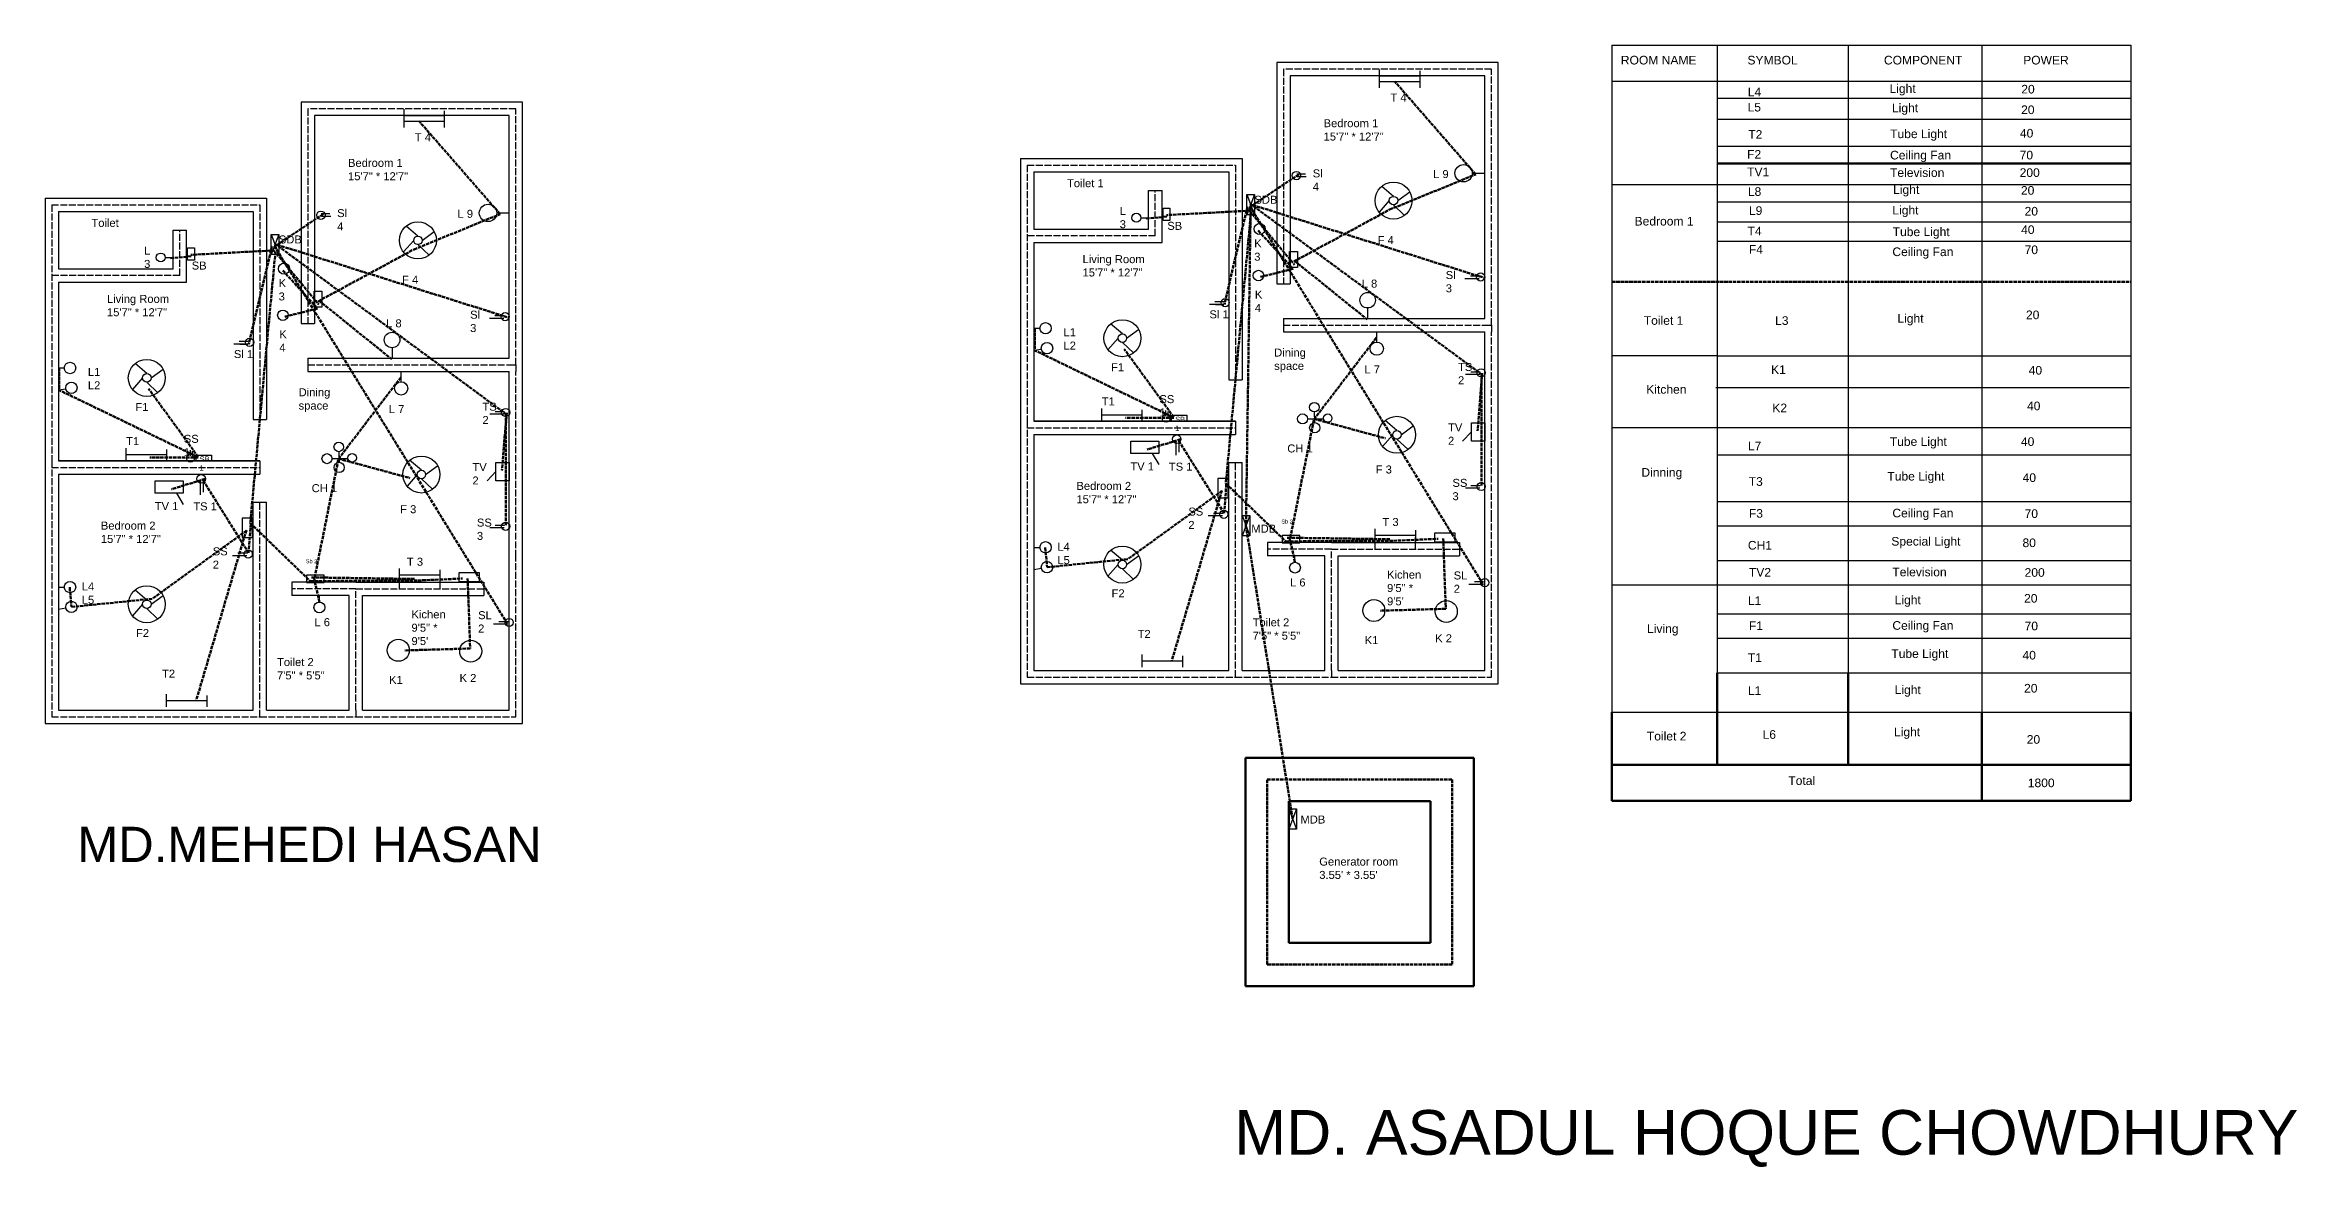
# Model space of a CAD drawing. Header units: inches. Extents: x 263 to 9351, y -3 to 2029.
# Drawn here: x 5438 to 9351, y -3 to 1947 of the extents above; entities that cross this region are included whole.
import ezdxf

# ---------------------------------------------------------------- set-up
doc = ezdxf.new("R2010")
doc.units = ezdxf.units.IN
doc.header["$MEASUREMENT"] = 0
doc.linetypes.add('ACAD_ISO02W100', pattern=[15, 12, -3])
doc.styles.get("Standard").update_dxf_attribs({"font": 'arial.ttf'})

msp = doc.modelspace()

# ---------------------------------------------------------------- linework, layer by layer
for p, q in [((8160.52, 1947.16), (8160.52, 1253.94)), ((8160.52, 1947.16), (9062.092, 1947.16)), ((8343.513, 1947.16), (8343.513, 1253.94)), ((8571.137, 1947.16), (8571.137, 1253.94)), ((8803.225, 1947.16), (8803.225, 1253.94)), ((9062.092, 1947.16), (9062.092, 1253.94)), ((7962.712, 1916.695), (7578.097, 1916.695)), ((7578.097, 1916.695), (7578.097, 1738.289)), ((7939.542, 1893.525), (7601.266, 1893.525)), ((7939.542, 1893.525), (7601.266, 1893.525)), ((7939.542, 1893.525), (7601.266, 1893.525)), ((7601.266, 1893.525), (7601.266, 1738.289)), ((7756.954, 1882.493), (7756.954, 1904.558)), ((7756.954, 1873.014), (7756.954, 1895.079)), ((7756.954, 1893.525), (7827.355, 1893.525)), ((7756.954, 1884.047), (7827.355, 1884.047)), ((7827.355, 1882.493), (7827.355, 1902.091)), ((7827.355, 1873.014), (7827.355, 1892.612)), ((7939.542, 1471.839), (7939.542, 1893.525)), ((7962.712, 1460.254), (7962.712, 1916.695)), ((8160.52, 1884.131), (9062.092, 1884.131)), ((6267.912, 1847.674), (5883.297, 1847.674)), ((5883.297, 1847.674), (5883.297, 1669.268)), ((6267.912, 1391.233), (6267.912, 1847.674)), ((8344.021, 1854.73), (9062.601, 1854.73)), ((6244.743, 1824.504), (5906.467, 1824.504)), ((6244.743, 1824.504), (5906.467, 1824.504)), ((6244.743, 1824.504), (5906.467, 1824.504)), ((5906.467, 1824.504), (5906.467, 1669.268)), ((6062.155, 1813.472), (6062.155, 1835.537)), ((6062.155, 1803.993), (6062.155, 1826.058)), ((6062.155, 1824.504), (6132.556, 1824.504)), ((6062.155, 1815.026), (6132.556, 1815.026)), ((6132.556, 1813.472), (6132.556, 1833.07)), ((6132.556, 1803.993), (6132.556, 1823.591)), ((6244.743, 1402.818), (6244.743, 1824.504)), ((8343.513, 1818.489), (9060.636, 1818.489)), ((7133.241, 1749.874), (7133.241, 1293.433)), ((7133.241, 1749.874), (7517.856, 1749.874)), ((7144.826, 1749.874), (7506.271, 1749.874)), ((7156.41, 1726.704), (7156.41, 1627.349)), ((7156.41, 1726.704), (7494.686, 1726.704)), ((7494.686, 1726.704), (7494.686, 1365.259)), ((7517.856, 1749.874), (7517.856, 1365.259)), ((7517.856, 1738.289), (7517.856, 1365.259)), ((7517.856, 1738.289), (7517.856, 1365.259)), ((7578.097, 1738.289), (7578.097, 1532.08)), ((7601.266, 1738.289), (7601.266, 1532.08)), ((7627.982, 1722.843), (7612.983, 1722.843)), ((7917.871, 1724.319), (7939.542, 1724.319)), ((7355.669, 1627.349), (7355.669, 1694.541)), ((7355.669, 1694.541), (7378.838, 1694.541)), ((7378.838, 1604.18), (7378.838, 1694.541)), ((7526.355, 1687.172), (7539.384, 1652.036)), ((7539.384, 1687.172), (7526.355, 1652.036)), ((7613.682, 1718.935), (7629.566, 1718.935)), ((7781.047, 1684.135), (7760.618, 1701.501)), ((7788.458, 1676.724), (7809.246, 1692.087)), ((8159.61, 1704.6), (9061.182, 1704.6)), ((5438.441, 1680.853), (5438.441, 1224.412)), ((5438.441, 1680.853), (5823.056, 1680.853)), ((5450.026, 1680.853), (5811.472, 1680.853)), ((5461.611, 1657.683), (5461.611, 1558.328)), ((5461.611, 1657.683), (5799.887, 1657.683)), ((5799.887, 1657.683), (5799.887, 1296.238)), ((5823.056, 1680.853), (5823.056, 1296.238)), ((5823.056, 1669.268), (5823.056, 1296.238)), ((5823.056, 1669.268), (5823.056, 1296.238)), ((5883.297, 1669.268), (5883.297, 1463.059)), ((5906.467, 1669.268), (5906.467, 1463.059)), ((5933.182, 1653.822), (5918.184, 1653.822)), ((5918.882, 1649.914), (5934.766, 1649.914)), ((6223.071, 1655.298), (6244.743, 1655.298)), ((7342.114, 1646.935), (7355.669, 1646.935)), ((7773.636, 1676.724), (7756.076, 1656.533)), ((7781.047, 1669.313), (7800.329, 1651.045)), ((8343.513, 1674.623), (9062.092, 1674.623)), ((5660.869, 1558.328), (5660.869, 1625.52)), ((5660.869, 1625.52), (5684.039, 1625.52)), ((5684.039, 1535.159), (5684.039, 1625.52)), ((5831.556, 1618.151), (5844.585, 1583.015)), ((5844.585, 1618.151), (5831.556, 1583.015)), ((6078.837, 1607.703), (6061.276, 1587.512)), ((6086.248, 1615.114), (6065.819, 1632.48)), ((6093.658, 1607.703), (6114.447, 1623.066)), ((7156.41, 1627.349), (7355.669, 1627.349)), ((7156.41, 1604.18), (7156.41, 1293.433)), ((7156.41, 1604.18), (7378.838, 1604.18)), ((5647.314, 1577.914), (5660.869, 1577.914)), ((6086.248, 1600.292), (6105.53, 1582.024)), ((5461.611, 1558.328), (5660.869, 1558.328)), ((5461.611, 1535.159), (5461.611, 1224.412)), ((5461.611, 1535.159), (5684.039, 1535.159)), ((7578.097, 1532.08), (7601.266, 1532.08)), ((7930.079, 1541.087), (7905.112, 1541.087)), ((7914.602, 1545.995), (7930.644, 1545.995)), ((7486.1, 1496.366), (7461.133, 1496.366)), ((7470.623, 1501.274), (7486.665, 1501.274)), ((7471.527, 1496.366), (7486.1, 1496.366)), ((7736.101, 1490.126), (7736.101, 1471.839)), ((5883.297, 1463.059), (5906.467, 1463.059)), ((6235.28, 1472.065), (6210.313, 1472.065)), ((6219.802, 1476.974), (6235.844, 1476.974)), ((7156.41, 1484.505), (7156.41, 1484.505)), ((7156.41, 1484.505), (7156.41, 1482.037)), ((7156.41, 1454.898), (7166.725, 1454.898)), ((7309.998, 1445.038), (7289.569, 1462.404)), ((7317.408, 1437.627), (7338.197, 1452.99)), ((7589.682, 1471.839), (7939.542, 1471.839)), ((7589.682, 1471.839), (7589.682, 1448.67)), ((7589.682, 1448.67), (7939.542, 1448.67)), ((7751.865, 1431.004), (7751.865, 1448.67)), ((7939.542, 1460.254), (7951.127, 1460.254)), ((7939.542, 1126.612), (7939.542, 1448.67)), ((7951.127, 1460.254), (7951.127, 1448.67)), ((7962.712, 1126.612), (7962.712, 1460.254)), ((5461.611, 1415.484), (5461.611, 1415.484)), ((5461.611, 1415.484), (5461.611, 1413.016)), ((5791.301, 1427.345), (5766.334, 1427.345)), ((5775.824, 1432.253), (5791.866, 1432.253)), ((5776.727, 1427.345), (5791.301, 1427.345)), ((6041.302, 1421.105), (6041.302, 1402.818)), ((7156.41, 1416.655), (7169.324, 1418.764)), ((7302.587, 1437.627), (7285.026, 1417.436)), ((7309.998, 1430.216), (7329.28, 1411.948)), ((5461.611, 1385.877), (5471.926, 1385.877)), ((5615.198, 1376.017), (5594.769, 1393.383)), ((5622.609, 1368.606), (5643.397, 1383.969)), ((5894.882, 1402.818), (6244.743, 1402.818)), ((5894.882, 1402.818), (5894.882, 1379.648)), ((5894.882, 1379.648), (6244.743, 1379.648)), ((6057.066, 1361.983), (6057.066, 1379.648)), ((6244.743, 1391.233), (6256.327, 1391.233)), ((6244.743, 1057.591), (6244.743, 1379.648)), ((6256.327, 1391.233), (6256.327, 1379.648)), ((6267.912, 1057.591), (6267.912, 1391.233)), ((7930.903, 1374.513), (7905.936, 1374.513)), ((7915.426, 1379.422), (7931.468, 1379.422)), ((8343.513, 1406.833), (8160.52, 1406.833)), ((8343.513, 1406.833), (9062.092, 1406.833)), ((5461.611, 1347.634), (5474.525, 1349.743)), ((5607.787, 1368.606), (5590.227, 1348.415)), ((5615.198, 1361.195), (5634.481, 1342.927)), ((7494.686, 1365.259), (7517.856, 1365.259)), ((8341.2, 1351.772), (9059.779, 1351.772)), ((5799.887, 1296.238), (5823.056, 1296.238)), ((6236.104, 1305.492), (6211.137, 1305.492)), ((6220.626, 1310.4), (6236.669, 1310.4)), ((7133.241, 1293.433), (7133.241, 836.993)), ((7506.271, 1293.433), (7156.41, 1293.433)), ((7156.41, 1293.433), (7506.271, 1293.433)), ((7274.179, 1293.433), (7274.179, 1315.498)), ((7274.179, 1304.466), (7344.58, 1304.466)), ((7344.58, 1293.433), (7344.58, 1313.031)), ((7385.692, 1301.966), (7385.692, 1311.793)), ((7389.527, 1300.867), (7389.527, 1310.129)), ((7395.6, 1293.433), (7395.6, 1303.607)), ((7395.6, 1303.607), (7422.132, 1303.607)), ((7422.132, 1303.607), (7422.132, 1293.433)), ((7506.271, 1293.433), (7506.271, 1270.264)), ((7631.805, 1297.348), (7659.602, 1297.348)), ((7643.463, 1309.418), (7643.956, 1290.926)), ((7787.051, 1277.154), (7766.622, 1294.52)), ((7156.41, 1270.264), (7156.41, 860.162)), ((7156.41, 1270.264), (7506.271, 1270.264)), ((7402.682, 1259.652), (7402.682, 1234.296)), ((7407.892, 1260.478), (7407.892, 1239.334)), ((7779.64, 1269.743), (7762.08, 1249.553)), ((7787.051, 1262.333), (7806.333, 1244.064)), ((7794.461, 1269.743), (7815.25, 1285.106)), ((7916.217, 1274.733), (7901.118, 1258.815)), ((8160.52, 1282.662), (9062.092, 1282.662)), ((8160.52, 1253.94), (8160.52, 1034.606)), ((8343.513, 1253.94), (8343.513, 988.098)), ((8571.137, 1253.94), (8571.137, 963.503)), ((8803.225, 1253.94), (8803.225, 959.72)), ((9062.092, 1253.94), (9062.092, 978.638)), ((5438.441, 1224.412), (5438.441, 767.972)), ((5811.472, 1224.412), (5461.611, 1224.412)), ((5461.611, 1224.412), (5811.472, 1224.412)), ((5579.38, 1224.412), (5579.38, 1246.477)), ((5579.38, 1235.445), (5649.781, 1235.445)), ((5649.781, 1224.412), (5649.781, 1244.01)), ((5690.892, 1232.945), (5690.892, 1242.772)), ((5694.727, 1231.846), (5694.727, 1241.108)), ((5700.8, 1224.412), (5700.8, 1234.586)), ((5700.8, 1234.586), (5727.332, 1234.586)), ((5727.332, 1234.586), (5727.332, 1224.412)), ((5811.472, 1224.412), (5811.472, 1201.243)), ((5937.006, 1228.327), (5964.803, 1228.327)), ((5948.664, 1240.397), (5949.156, 1221.905)), ((6092.251, 1208.133), (6071.822, 1225.499)), ((6099.662, 1200.722), (6120.451, 1216.085)), ((7361.675, 1237.325), (7373.328, 1217.926)), ((7494.686, 860.162), (7494.686, 1221.608)), ((7494.686, 1221.608), (7517.856, 1221.608)), ((7517.856, 860.162), (7517.856, 1221.608)), ((8343.513, 1234.753), (9062.092, 1234.753)), ((5461.611, 1201.243), (5461.611, 791.141)), ((5461.611, 1201.243), (5811.472, 1201.243)), ((5707.883, 1190.631), (5707.883, 1165.275)), ((5713.093, 1191.457), (5713.093, 1170.313)), ((6084.841, 1200.722), (6067.28, 1180.531)), ((6092.251, 1193.311), (6111.534, 1175.043)), ((6221.417, 1205.712), (6206.319, 1189.794)), ((7930.903, 1176.811), (7905.936, 1176.811)), ((7915.426, 1181.719), (7931.468, 1181.719)), ((5666.875, 1168.304), (5678.529, 1148.905)), ((5799.887, 791.141), (5799.887, 1152.587)), ((5799.887, 1152.587), (5823.056, 1152.587)), ((5823.056, 791.141), (5823.056, 1152.587)), ((8343.513, 1154.037), (9062.092, 1154.037)), ((6236.104, 1107.79), (6211.137, 1107.79)), ((6220.626, 1112.698), (6236.669, 1112.698)), ((7483.772, 1128.68), (7458.805, 1128.68)), ((7468.295, 1133.588), (7484.337, 1133.588)), ((7518.173, 1129.395), (7531.202, 1094.259)), ((7531.202, 1129.395), (7518.173, 1094.259)), ((7749.276, 1084.268), (7749.276, 1106.332)), ((7819.678, 1084.268), (7819.678, 1103.865)), ((7939.542, 860.162), (7939.542, 1126.612)), ((7962.712, 836.993), (7962.712, 1126.612)), ((8343.513, 1111.417), (9062.092, 1111.417)), ((5788.973, 1059.658), (5764.006, 1059.658)), ((5773.496, 1064.567), (5789.538, 1064.567)), ((6244.743, 791.141), (6244.743, 1057.591)), ((6267.912, 767.972), (6267.912, 1057.591)), ((7156.41, 1074.16), (7166.725, 1074.16)), ((7309.998, 1051.637), (7289.569, 1069.003)), ((7317.408, 1044.226), (7338.197, 1059.589)), ((7673.092, 1082.59), (7561.878, 1082.59)), ((7561.878, 1082.59), (7561.878, 1059.421)), ((7661.507, 1059.421), (7561.878, 1059.421)), ((7609.841, 1048.163), (7609.841, 1059.421)), ((7661.507, 860.162), (7661.507, 1059.421)), ((7673.092, 1082.59), (7895.52, 1082.59)), ((7684.677, 860.162), (7684.677, 1059.421)), ((7684.677, 1059.421), (7895.52, 1059.421)), ((7749.105, 1071.558), (7749.105, 1093.623)), ((7749.105, 1082.59), (7819.506, 1082.59)), ((7749.276, 1095.3), (7819.678, 1095.3)), ((7819.506, 1071.558), (7819.506, 1091.155)), ((7895.52, 1082.59), (7895.52, 1059.421)), ((6054.306, 1002.537), (6054.306, 1024.602)), ((6054.477, 1015.246), (6054.477, 1037.311)), ((6054.477, 1026.279), (6124.878, 1026.279)), ((6124.707, 1002.537), (6124.707, 1022.134)), ((6124.878, 1015.246), (6124.878, 1034.844)), ((7156.41, 1035.918), (7169.324, 1038.027)), ((7302.587, 1044.226), (7285.026, 1024.036)), ((7309.998, 1036.816), (7329.28, 1018.547)), ((8160.52, 1034.606), (8160.52, 892.665)), ((8343.513, 1051.402), (9062.092, 1051.402)), ((5461.611, 1005.139), (5471.926, 1005.139)), ((5615.198, 982.616), (5594.769, 999.982)), ((5622.609, 975.205), (5643.397, 990.568)), ((5978.293, 1013.569), (5867.079, 1013.569)), ((5867.079, 1013.569), (5867.079, 990.4)), ((5966.708, 990.4), (5867.079, 990.4)), ((5915.042, 979.142), (5915.042, 990.4)), ((5966.708, 791.141), (5966.708, 990.4)), ((5978.293, 1013.569), (6200.72, 1013.569)), ((5989.877, 791.141), (5989.877, 990.4)), ((5989.877, 990.4), (6200.72, 990.4)), ((6054.306, 1013.569), (6124.707, 1013.569)), ((6200.72, 1013.569), (6200.72, 990.4)), ((7937.069, 1009.689), (7912.102, 1009.689)), ((7921.591, 1014.598), (7937.633, 1014.598)), ((8160.52, 1009.043), (9062.092, 1009.043)), ((8343.513, 988.098), (8343.513, 856.051)), ((9062.092, 978.638), (9062.092, 855.666)), ((5461.611, 966.897), (5474.525, 969.006)), ((5607.787, 975.205), (5590.227, 955.015)), ((5615.198, 967.795), (5634.481, 949.526)), ((6242.269, 940.668), (6217.302, 940.668)), ((6226.792, 945.577), (6242.834, 945.577)), ((8343.513, 958.719), (9062.092, 958.719)), ((8571.137, 963.503), (8571.137, 856.051)), ((8803.225, 959.72), (8803.225, 837.764)), ((8343.513, 916.099), (9062.092, 916.099)), ((7344.529, 866.131), (7344.529, 888.196)), ((7344.529, 877.163), (7414.93, 877.163)), ((7414.93, 866.131), (7414.93, 885.728)), ((7133.241, 836.993), (7506.271, 836.993)), ((7156.41, 860.162), (7494.686, 860.162)), ((7506.271, 836.993), (7673.092, 836.993)), ((7517.856, 860.162), (7661.507, 860.162)), ((7673.092, 860.162), (7673.092, 848.578)), ((7673.092, 836.993), (7962.712, 836.993)), ((7684.677, 860.162), (7939.542, 860.162)), ((8160.52, 856.051), (8160.52, 787.613)), ((8343.513, 856.084), (9062.092, 856.084)), ((8343.513, 856.051), (9062.092, 856.051)), ((8803.225, 856.051), (8803.225, 787.613)), ((9062.092, 856.051), (9062.092, 787.613)), ((5461.611, 791.141), (5799.887, 791.141)), ((5649.729, 797.11), (5649.729, 819.174)), ((5649.729, 808.142), (5720.13, 808.142)), ((5720.13, 797.11), (5720.13, 816.707)), ((5823.056, 791.141), (5966.708, 791.141)), ((5978.293, 791.141), (5978.293, 779.556)), ((5989.877, 791.141), (6244.743, 791.141)), ((8160.52, 787.613), (9062.092, 787.613)), ((5438.441, 767.972), (5811.472, 767.972)), ((5811.472, 767.972), (5978.293, 767.972)), ((5978.293, 767.972), (6267.912, 767.972)), ((7599.317, 619.746), (7612.346, 584.61)), ((7612.346, 619.746), (7599.317, 584.61))]:
    msp.add_line(p, q)
at = {"linetype": 'ACAD_ISO02W100'}
for p, q in [((7951.127, 1905.11), (7589.682, 1905.11)), ((7589.682, 1905.11), (7589.682, 1738.289)), ((7951.127, 1460.254), (7951.127, 1905.11)), ((6256.327, 1836.089), (5894.882, 1836.089)), ((5894.882, 1836.089), (5894.882, 1669.268)), ((6256.327, 1391.233), (6256.327, 1836.089)), ((7144.826, 1738.289), (7144.826, 1293.433)), ((7144.826, 1738.289), (7506.271, 1738.289)), ((7506.271, 1738.289), (7506.271, 1365.259)), ((7589.682, 1738.289), (7589.682, 1532.08)), ((7367.254, 1615.765), (7367.254, 1694.541)), ((5450.026, 1669.268), (5450.026, 1224.412)), ((5450.026, 1669.268), (5811.472, 1669.268)), ((5811.472, 1669.268), (5811.472, 1296.238)), ((5894.882, 1669.268), (5894.882, 1463.059)), ((5672.454, 1546.744), (5672.454, 1625.52)), ((7367.254, 1615.765), (7144.826, 1615.765)), ((5672.454, 1546.744), (5450.026, 1546.744)), ((7589.682, 1460.254), (7939.542, 1460.254)), ((7951.127, 1126.612), (7951.127, 1448.67)), ((5894.882, 1391.233), (6244.743, 1391.233)), ((6256.327, 1057.591), (6256.327, 1379.648)), ((7144.826, 1293.433), (7144.826, 848.578)), ((7144.826, 1281.849), (7506.271, 1281.849)), ((5450.026, 1224.412), (5450.026, 779.556)), ((5450.026, 1212.828), (5811.472, 1212.828)), ((7506.271, 848.578), (7506.271, 1221.608)), ((5811.472, 779.556), (5811.472, 1152.587)), ((7951.127, 848.578), (7951.127, 1126.612)), ((6256.327, 779.556), (6256.327, 1057.591)), ((7673.092, 1071.005), (7561.878, 1071.005)), ((7673.092, 860.162), (7673.092, 1071.005)), ((7673.092, 1071.005), (7895.52, 1071.005)), ((5978.293, 1001.984), (5867.079, 1001.984)), ((5978.293, 791.141), (5978.293, 1001.984)), ((5978.293, 1001.984), (6200.72, 1001.984)), ((7144.826, 848.578), (7506.271, 848.578)), ((7506.271, 848.578), (7673.092, 848.578)), ((7673.092, 848.578), (7951.127, 848.578)), ((5450.026, 779.556), (5811.472, 779.556)), ((5811.472, 779.556), (5978.293, 779.556)), ((5978.293, 779.556), (6256.327, 779.556))]:
    msp.add_line(p, q, dxfattribs=at)
at = {"color": 240, "linetype": 'ACAD_ISO02W100', "lineweight": 50, "ltscale": 0.5, "true_color": 0xed1f24}
for p, q in [((7923.911, 1722.268), (7783.276, 1883.6)), ((6229.112, 1653.247), (6088.477, 1814.579)), ((7774.292, 1661.092), (7923.911, 1722.268)), ((6079.492, 1592.07), (6229.112, 1653.247)), ((7386.988, 1648.947), (7351.052, 1645.559)), ((7607.671, 1570.686), (7774.292, 1661.092)), ((5692.188, 1579.926), (5656.253, 1576.538)), ((5912.871, 1501.665), (6079.492, 1592.07)), ((7609.031, 1572.046), (7735.527, 1470.085)), ((5914.231, 1503.025), (6040.728, 1401.064)), ((7397.87, 1300.489), (7157.69, 1416.524)), ((7399.297, 1300.413), (7313.199, 1418.791)), ((7642.898, 1296.687), (7751.565, 1439.028)), ((5948.098, 1227.666), (6056.765, 1370.007)), ((5703.071, 1231.468), (5462.89, 1347.503)), ((5704.498, 1231.392), (5618.399, 1349.77)), ((7399.297, 1299.154), (7315.299, 1299.154)), ((7601.726, 1090.933), (7642.898, 1296.687)), ((7642.898, 1297.361), (7767.088, 1263.631)), ((5704.498, 1230.133), (5620.499, 1230.133)), ((5906.926, 1021.912), (5948.098, 1227.666)), ((5948.098, 1228.34), (6072.289, 1194.61)), ((7483.61, 1172.56), (7319.597, 1053.83)), ((7482.935, 1173.234), (7395.867, 877.084)), ((5788.81, 1103.539), (5624.798, 984.809)), ((5788.135, 1104.213), (5701.067, 808.063)), ((7596.326, 1090.933), (7775.863, 1088.234)), ((7600.383, 1090.806), (7609.779, 1048.549)), ((7867.43, 1089.325), (7871.789, 967.35)), ((5901.527, 1021.912), (6081.063, 1019.213)), ((5905.584, 1021.785), (5914.979, 979.528)), ((6172.631, 1020.304), (6176.989, 898.329)), ((7871.789, 967.35), (7758.468, 964.083)), ((6176.989, 898.329), (6063.669, 895.062))]:
    msp.add_line(p, q, dxfattribs=at)
at = {"color": 0}
for p, q in [((8343.339, 1771.527), (9061.919, 1771.527)), ((8343.513, 1639.825), (9062.092, 1639.825)), ((8343.513, 1606.049), (9062.092, 1606.049))]:
    msp.add_line(p, q, dxfattribs=at)
at = {"color": 3, "linetype": 'ACAD_ISO02W100', "lineweight": 50, "ltscale": 0.5}
for p, q in [((7536.496, 1669.023), (7617.29, 1722.858)), ((5841.697, 1600.002), (5922.491, 1653.837)), ((7531.504, 1659.31), (7386.496, 1651.566)), ((7527.519, 1666.78), (7487.122, 1496.301)), ((7533.443, 1656.721), (7489.746, 1185.257)), ((7530.397, 1659.31), (7608.989, 1565.269)), ((7531.859, 1666.469), (7935.881, 1011.189)), ((7532.007, 1671.266), (7933.735, 1375.172)), ((7536.496, 1669.023), (7939.346, 1542.286)), ((5836.704, 1590.289), (5691.696, 1582.545)), ((5832.719, 1597.759), (5792.322, 1427.28)), ((5838.644, 1587.7), (5794.946, 1116.236)), ((5835.597, 1590.289), (5914.189, 1496.248)), ((5837.06, 1597.448), (6241.082, 942.168)), ((5837.208, 1602.245), (6238.936, 1306.151)), ((5841.697, 1600.002), (6244.546, 1473.264)), ((7933.735, 1375.172), (7933.735, 1181.141)), ((6238.936, 1306.151), (6238.936, 1112.12)), ((7486.963, 1133.386), (7407.349, 1260.292)), ((5792.163, 1064.365), (5712.55, 1191.271)), ((7490.481, 1183.938), (7486.963, 1133.386)), ((7489.746, 1185.257), (7593.947, 1084.468)), ((5795.682, 1114.917), (5792.163, 1064.365)), ((5794.946, 1116.236), (5899.148, 1015.447)), ((7593.947, 1084.468), (7781.061, 1085.588)), ((7781.061, 1085.588), (7858.372, 1088.948)), ((6086.262, 1016.567), (6163.572, 1019.927)), ((5899.148, 1015.447), (6086.262, 1016.567))]:
    msp.add_line(p, q, dxfattribs=at)
at = {"color": 7, "lineweight": 50, "ltscale": 0.5}
msp.add_line((8343.513, 1741.086), (9062.092, 1741.086), dxfattribs=at)
at = {"color": 2, "linetype": 'ACAD_ISO02W100', "lineweight": 50, "ltscale": 0.5}
for p, q in [((7532.87, 1669.604), (7524.688, 1111.827)), ((7524.688, 1111.827), (7605.831, 602.178))]:
    msp.add_line(p, q, dxfattribs=at)
at = {"color": 1, "linetype": 'ACAD_ISO02W100', "lineweight": 50, "ltscale": 0.5}
for p, q in [((7546.123, 1624.543), (7606.564, 1558.211)), ((5851.324, 1555.522), (5911.765, 1489.19)), ((7606.564, 1558.211), (7549.678, 1543.996)), ((5911.765, 1489.19), (5854.879, 1474.975)), ((7158.045, 1454.898), (7157.69, 1416.524)), ((5463.246, 1385.877), (5462.89, 1347.503)), ((7935.27, 1377.032), (7926.989, 1276.81)), ((6240.47, 1308.011), (6232.19, 1207.789)), ((7411.38, 1262.001), (7352.855, 1244.231)), ((5716.581, 1192.98), (5658.056, 1175.21)), ((7176.056, 1073.755), (7179.076, 1039.619)), ((7179.076, 1039.619), (7319.597, 1053.83)), ((5481.257, 1004.734), (5484.277, 970.598)), ((5484.277, 970.598), (5624.798, 984.809))]:
    msp.add_line(p, q, dxfattribs=at)
at = {"color": 7, "linetype": 'ACAD_ISO02W100', "lineweight": 50, "ltscale": 0.5}
msp.add_line((8160.52, 1535.735), (9062.092, 1535.735), dxfattribs=at)
at = {"color": 0, "linetype": 'ByBlock'}
msp.add_line((8160.52, 892.665), (8160.52, 856.084), dxfattribs=at)
at = {"color": 0, "lineweight": 50, "ltscale": 0.5}
for p, q in [((8343.513, 856.051), (8343.513, 696.308)), ((8571.137, 856.051), (8571.137, 696.308)), ((8160.52, 787.613), (8160.52, 633.548)), ((8803.225, 787.613), (8803.225, 633.548)), ((9062.092, 787.613), (9062.092, 633.548)), ((7561.518, 708.347), (7523.811, 708.347)), ((7523.811, 670.64), (7523.811, 708.347)), ((7561.518, 708.347), (7882.782, 708.347)), ((7882.782, 708.347), (7920.489, 708.347)), ((7920.489, 670.64), (7920.489, 708.347)), ((7523.811, 349.376), (7523.811, 670.64)), ((7920.489, 670.64), (7920.489, 349.376)), ((8160.52, 696.308), (9062.092, 696.308)), ((7599.225, 387.083), (7599.225, 632.933)), ((7599.225, 632.933), (7845.075, 632.933)), ((7845.075, 632.933), (7845.075, 387.083)), ((8160.52, 633.548), (9062.092, 633.548)), ((7845.075, 387.083), (7599.225, 387.083)), ((7523.811, 349.376), (7523.811, 311.669)), ((7920.489, 349.376), (7920.489, 311.669)), ((7561.518, 311.669), (7523.811, 311.669)), ((7882.782, 311.669), (7561.518, 311.669)), ((7882.782, 311.669), (7920.489, 311.669))]:
    msp.add_line(p, q, dxfattribs=at)
at = {"color": 0, "linetype": 'ACAD_ISO02W100', "lineweight": 50, "ltscale": 0.5}
for p, q in [((7561.518, 670.64), (7882.782, 670.64)), ((7561.518, 349.376), (7561.518, 670.64)), ((7882.782, 670.64), (7882.782, 349.376)), ((7882.782, 349.376), (7561.518, 349.376))]:
    msp.add_line(p, q, dxfattribs=at)
for points in [[(7526.355, 1687.172), (7539.384, 1687.172), (7539.384, 1652.036), (7526.355, 1652.036)], [(7380.76, 1663.539), (7392.695, 1663.539), (7392.695, 1641.992), (7380.76, 1641.992)], [(5831.556, 1618.151), (5844.585, 1618.151), (5844.585, 1583.015), (5831.556, 1583.015)], [(5685.961, 1594.518), (5697.895, 1594.518), (5697.895, 1572.971), (5685.961, 1572.971)], [(7600.505, 1588.508), (7614.143, 1588.508), (7614.143, 1560.596), (7600.505, 1560.596)], [(5905.706, 1519.487), (5919.344, 1519.487), (5919.344, 1491.575), (5905.706, 1491.575)], [(7324.771, 1258.665), (7373.328, 1258.665), (7373.328, 1237.325), (7324.771, 1237.325)], [(7916.217, 1290.652), (7939.542, 1290.652), (7939.542, 1258.815), (7916.217, 1258.815)], [(6221.417, 1221.63), (6244.743, 1221.63), (6244.743, 1189.794), (6221.417, 1189.794)], [(5629.972, 1189.644), (5678.529, 1189.644), (5678.529, 1168.304), (5629.972, 1168.304)], [(7493.697, 1194.07), (7475.672, 1194.07), (7475.672, 1160.158), (7493.697, 1160.158)], [(5798.897, 1125.049), (5780.873, 1125.049), (5780.873, 1091.137), (5798.897, 1091.137)], [(7518.173, 1129.395), (7531.202, 1129.395), (7531.202, 1094.259), (7518.173, 1094.259)], [(7852.069, 1083.858), (7888.118, 1083.858), (7888.118, 1098.694), (7852.069, 1098.694)], [(7587.582, 1081.968), (7618.106, 1081.968), (7618.106, 1094.95), (7587.582, 1094.95)], [(5892.782, 1012.947), (5923.306, 1012.947), (5923.306, 1025.929), (5892.782, 1025.929)], [(6157.27, 1014.837), (6193.319, 1014.837), (6193.319, 1029.673), (6157.27, 1029.673)], [(7599.317, 619.746), (7612.346, 619.746), (7612.346, 584.61), (7599.317, 584.61)]]:
    msp.add_lwpolyline(points, close=True)
for centre, radius in [((7612.409, 1720.337), 7.2), ((7902.783, 1724.319), 15.087), ((7781.047, 1676.724), 32.113), ((7781.047, 1676.724), 7.411), ((5917.609, 1651.316), 7.2), ((6207.984, 1655.298), 15.087), ((7334.325, 1646.935), 7.789), ((6086.248, 1607.703), 32.113), ((6086.248, 1607.703), 7.411), ((7548.496, 1627.47), 9.647), ((5639.526, 1577.914), 7.789), ((5853.697, 1558.449), 9.647), ((7546.363, 1546.502), 9.104), ((7932.553, 1544.079), 7.098), ((5851.564, 1477.481), 9.104), ((7488.574, 1499.358), 7.098), ((7736.101, 1503.625), 13.499), ((6041.302, 1434.604), 13.499), ((6237.753, 1475.058), 7.098), ((7176.606, 1454.898), 9.881), ((7309.998, 1437.627), 32.113), ((5793.774, 1430.337), 7.098), ((7179.076, 1420.356), 9.881), ((7309.998, 1437.627), 7.411), ((7751.865, 1419.466), 11.538), ((5481.807, 1385.877), 9.881), ((5615.198, 1368.606), 32.113), ((5615.198, 1368.606), 7.411), ((7933.377, 1377.505), 7.098), ((5484.277, 1351.335), 9.881), ((6057.066, 1350.445), 11.538), ((6238.577, 1308.484), 7.098), ((7385.942, 1298.525), 7.038), ((7623.062, 1297.348), 8.743), ((7643.463, 1317.725), 8.307), ((7666.779, 1298.804), 7.322), ((7787.051, 1269.743), 32.113), ((5948.664, 1248.704), 8.307), ((7404.363, 1262.284), 7.394), ((7644.192, 1282.066), 8.864), ((7787.051, 1269.743), 7.411), ((5691.143, 1229.504), 7.038), ((5928.262, 1228.327), 8.743), ((5949.392, 1213.045), 8.864), ((5971.979, 1229.783), 7.322), ((6092.251, 1200.722), 32.113), ((5709.563, 1193.263), 7.394), ((6092.251, 1200.722), 7.411), ((7933.377, 1179.803), 7.098), ((7486.246, 1131.672), 7.098), ((6238.577, 1110.782), 7.098), ((5791.447, 1062.651), 7.098), ((7176.606, 1074.16), 9.881), ((7309.998, 1044.226), 32.113), ((7179.076, 1039.619), 9.881), ((7309.998, 1044.226), 7.411), ((7609.841, 1038.802), 9.361), ((7939.542, 1012.682), 7.098), ((5481.807, 1005.139), 9.881), ((5484.277, 970.598), 9.881), ((5615.198, 975.205), 32.113), ((5615.198, 975.205), 7.411), ((5915.042, 969.781), 9.361), ((7746.899, 964.325), 19.103), ((7872.663, 962.735), 19.103), ((6244.743, 943.66), 7.098), ((6052.1, 895.304), 19.103), ((6177.864, 893.714), 19.103)]:
    msp.add_circle(centre, radius)

# ---------------------------------------------------------------- texts
at = {"attachment_point": 1}
for s, width, gutter_width, heights, insert, char_height in [('ROOM NAME', 147.3788, 1, [0.621], (8175.931, 1928.366), 15), ('SYMBOL', 147.3788, 1, [0.621], (8395.861, 1928.366), 15), ('COMPONENT', 147.3788, 1, [0.621], (8632.983, 1928.366), 15), ('POWER', 147.3788, 1, [0.621], (8874.907, 1928.366), 15), ('Light', 147.3788, 1, [0.621], (8642.699, 1879.022), 15), ('20', 147.3788, 1, [0.621], (8871.6, 1877.915), 15), ('T 4', 46.63635, 2.317, [0], (7775.663, 1862.904), 13.9017), ('L5', 147.3788, 1, [0.621], (8396.054, 1846.674), 15), ('L4', 147.3788, 1, [0.621], (8396.444, 1873.051), 15), (' Light', 147.3788, 1, [0.621], (8641.057, 1845.393), 15), ('20', 147.3788, 1, [0.621], (8871.309, 1842.19), 15), ('Bedroom 1 15\'7" * 12\'7"', 106.94261, 2.317, [0], (7659.579, 1818.271), 13.90175), (' Tube Light', 147.3788, 1, [0.621], (8637.937, 1800.313), 15), ('40', 147.3788, 1, [0.621], (8869.233, 1801.349), 15), ('T 4', 46.63635, 2.317, [0], (6080.864, 1793.883), 13.9017), ('F2', 147.3788, 1, [0.621], (8395.232, 1764.675), 15), ('T2', 147.3788, 1, [0.621], (8397.305, 1799.277), 15), ('Ceiling Fan', 147.3788, 1, [0.621], (8643.62, 1763.304), 15), ('70', 147.3788, 1, [0.621], (8868.76, 1763.35), 15), ('Bedroom 1 15\'7" * 12\'7"', 106.94261, 2.317, [0], (5964.779, 1749.25), 13.90175), ('Sl 4', 27.62671, 2.317, [0], (7640.723, 1731.009), 13.9017), ('L 9', 51.88274, 2.317, [0], (7849.825, 1729.831), 13.9017), ('TV1', 147.3788, 1, [0.621], (8395.232, 1734.235), 15), ('Television', 147.3788, 1, [0.621], (8643.62, 1732.865), 15), ('200', 147.3788, 1, [0.621], (8868.76, 1732.91), 15), ('Toilet 1', 107.81863, 2.317, [0], (7213.841, 1713.988), 13.9017), ('SDB', 6.34974, 2.317, [0], (7539.384, 1685.21), 13.9017), ('L8', 147.3788, 1, [0.621], (8396.617, 1699.989), 15), (' Light', 147.3788, 1, [0.621], (8643.115, 1703.433), 15), ('20', 147.3788, 1, [0.621], (8870.985, 1701.983), 15), ('Toilet', 107.81863, 2.317, [0], (5519.042, 1644.967), 13.9017), ('Sl 4', 27.62671, 2.317, [0], (5945.924, 1661.988), 13.9017), ('L 9', 51.88274, 2.317, [0], (6155.026, 1660.81), 13.9017), ('L 3', 22.98, 2.317, [0], (7305.408, 1665.886), 13.9017), ('Bedroom 1', 147.3788, 1, [0.621], (8199.804, 1648.475), 15), ('L9', 147.3788, 1, [0.621], (8398.433, 1666.909), 15), ('Light', 147.3788, 1, [0.621], (8647.654, 1667.677), 15), ('20', 147.3788, 1, [0.621], (8877.34, 1665.815), 15), ('SDB', 6.34974, 2.317, [0], (5844.585, 1616.189), 13.9017), ('SB ', 13.61539, 2.317, [0], (7387.998, 1639.848), 13.9017), ('K 3', 21.81814, 2.317, [0], (7539.027, 1609.389), 13.9017), ('F 4', 64.10592, 2.317, [0], (7753.495, 1615.273), 13.9017), ('T4', 147.3788, 1, [0.621], (8396.054, 1631.296), 15), (' Tube Light', 147.3788, 1, [0.621], (8642.34, 1630.063), 15), ('40', 147.3788, 1, [0.621], (8871.309, 1633.715), 15), ('L 3', 22.98, 2.317, [0], (5610.608, 1596.865), 13.9017), ('SB ', 13.61539, 2.317, [0], (5693.198, 1570.827), 13.9017), ('Living Room \\P15\'7" * 12\'7"', 177.85531, 2.317, [0], (7240.832, 1581.961), 13.90175), ('F4', 147.3788, 1, [0.621], (8398.433, 1599.442), 15), ('Ceiling Fan', 147.3788, 1, [0.621], (8647.654, 1595.337), 15), ('70', 147.3788, 1, [0.621], (8877.34, 1598.779), 15), ('K 3', 21.81814, 2.317, [0], (5844.227, 1540.368), 13.9017), ('F 4', 64.10592, 2.317, [0], (6058.696, 1546.252), 13.9017), ('L 8', 61.83934, 2.317, [0], (7725.782, 1539.478), 13.9017), ('Sl 3', 29.96542, 2.317, [0], (7871.732, 1554.429), 13.9017), ('Living Room \\P15\'7" * 12\'7"', 177.85531, 2.317, [0], (5546.032, 1512.94), 13.90175), ('Sl 1', 66.6842, 2.317, [0], (7461.311, 1486.04), 13.9017), ('K 4', 22.92762, 2.317, [0], (7540.18, 1520.477), 13.9017), ('K 4', 22.92762, 2.317, [0], (5845.381, 1451.456), 13.9017), ('L 8', 61.83934, 2.317, [0], (6030.982, 1470.457), 13.9017), ('Sl 3', 29.96542, 2.317, [0], (6176.933, 1485.408), 13.9017), ('L1\\PL2', 28.06532, 2.317, [0], (7207.697, 1454.898), 13.9017), ('Toilet 1', 147.3788, 1, [0.621], (8215.786, 1475.93), 15), ('L3', 147.3788, 1, [0.621], (8443.912, 1475.749), 15), ('Light', 147.3788, 1, [0.621], (8656.392, 1479.509), 15), ('20', 147.3788, 1, [0.621], (8879.723, 1485.704), 15), ('Sl 1', 66.6842, 2.317, [0], (5766.512, 1417.019), 13.9017), ('Dining \\Pspace', 123.78232, 2.317, [0], (7573.715, 1419.648), 13.9017), ('L1\\PL2', 28.06532, 2.317, [0], (5512.898, 1385.877), 13.9017), ('F1', 49.71568, 2.317, [0], (7290.289, 1394.069), 13.9017), ('L 7', 47.26475, 2.317, [0], (7730.445, 1390.387), 13.9017), ('TS 2', 35.23113, 2.317, [0], (7893.083, 1394.649), 13.9017), ('K1', 147.3788, 1, [0.621], (8436.925, 1390.485), 15), ('40', 147.3788, 1, [0.621], (8884.46, 1389.408), 15), ('Dining \\Pspace', 123.78232, 2.317, [0], (5878.916, 1350.627), 13.9017), ('T1', 75.44802, 2.317, [0], (7274.179, 1334.803), 13.9017), ('SS 1', 20.32988, 2.317, [0], (7374.295, 1338.723), 13.9017), ('Kitchen', 147.3788, 1, [0.621], (8220.053, 1356.183), 15), ('F1', 49.71568, 2.317, [0], (5595.49, 1325.048), 13.9017), ('L 7', 47.26475, 2.317, [0], (6035.645, 1321.366), 13.9017), ('TS 2', 35.23113, 2.317, [0], (6198.284, 1325.628), 13.9017), ('SB 1', 13.98381, 2.317, [0], (7401.739, 1301.294), 9.2678), ('K2', 147.3788, 1, [0.621], (8439.064, 1323.981), 15), ('40', 147.3788, 1, [0.621], (8881.488, 1327.454), 15), ('T1', 75.44802, 2.317, [0], (5579.38, 1265.781), 13.9017), ('SS 1', 20.32988, 2.317, [0], (5679.495, 1269.702), 13.9017), ('CH 1', 77.59696, 2.317, [0], (7596.45, 1252.997), 13.9017), ('TV 2', 25.42985, 2.317, [0], (7875.688, 1289.496), 13.9017), ('L7', 147.3788, 1, [0.621], (8396.617, 1257.648), 15), ('Tube Light', 147.3788, 1, [0.621], (8643.115, 1265.463), 15), ('40', 147.3788, 1, [0.621], (8870.985, 1265.463), 15), ('SB 1', 13.98381, 2.317, [0], (5706.94, 1232.273), 9.2678), ('TV 2', 25.42985, 2.317, [0], (6180.889, 1220.475), 13.9017), ('TV 1', 43.70144, 2.317, [0], (7323.8, 1221.806), 13.9017), ('TS 1', 41.20801, 2.317, [0], (7390.795, 1221.388), 13.9017), ('F 3', 81.71733, 2.317, [0], (7750.157, 1216.419), 13.9017), ('CH 1', 77.59696, 2.317, [0], (5901.65, 1183.976), 13.9017), ('Bedroom 2 15\'7" * 12\'7"', 137.48396, 2.317, [0], (7230.194, 1187.892), 13.90175), ('SS 3', 38.41925, 2.317, [0], (7883.461, 1193.171), 13.9017), (' Dinning', 147.3788, 1, [0.621], (8205.834, 1211.897), 15), ('T3', 147.3788, 1, [0.621], (8398.112, 1196.085), 15), ('Tube Light', 147.3788, 1, [0.621], (8638.936, 1205.241), 15), ('40', 147.3788, 1, [0.621], (8873.918, 1202.877), 15), ('TV 1', 43.70144, 2.317, [0], (5629, 1152.784), 13.9017), ('TS 1', 41.20801, 2.317, [0], (5695.996, 1152.367), 13.9017), ('F 3', 81.71733, 2.317, [0], (6055.358, 1147.398), 13.9017), ('SS 2', 26.13123, 2.317, [0], (7424.588, 1143.236), 13.9017), ('F3', 147.3788, 1, [0.621], (8398.433, 1140.672), 15), ('Ceiling Fan', 147.3788, 1, [0.621], (8647.654, 1141.233), 15), ('70', 147.3788, 1, [0.621], (8877.34, 1140.326), 15), ('Bedroom 2 15\'7" * 12\'7"', 137.48396, 2.317, [0], (5535.394, 1118.871), 13.90175), ('SS 3', 38.41925, 2.317, [0], (6188.662, 1124.15), 13.9017), ('MDB', 6.34974, 2.317, [0], (7533.989, 1113.588), 13.9017), ('Sb 2', 35.92292, 2.317, [0], (7586.2, 1122.491), 6.9509), ('T 3', 48.98253, 2.317, [0], (7761.88, 1125.117), 13.9017), ('SS 2', 26.13123, 2.317, [0], (5729.788, 1074.215), 13.9017), ('T 3', 48.98253, 2.317, [0], (6067.08, 1056.096), 13.9017), ('L4\\PL5', 26.04108, 2.317, [0], (7197.05, 1082.136), 13.9017), ('CH1', 147.3788, 1, [0.621], (8396.617, 1085.285), 15), ('Special Light', 147.3788, 1, [0.621], (8645.838, 1092.194), 15), ('80', 147.3788, 1, [0.621], (8873.709, 1089.582), 15), ('Sb 2', 35.92292, 2.317, [0], (5891.4, 1053.47), 6.9509), ('L 6', 27.09923, 2.317, [0], (7601.254, 1020.089), 13.9017), ('Kichen\\P9\'5" * 9\'5\'', 72.52722, 2.317, [0], (7769.84, 1033.671), 13.90175), ('SL 2', 19.9026, 2.317, [0], (7885.567, 1032.269), 13.9017), ('TV2', 147.3788, 1, [0.621], (8398.433, 1038.298), 15), ('Television', 147.3788, 1, [0.621], (8647.654, 1038.859), 15), ('200', 147.3788, 1, [0.621], (8877.34, 1037.952), 15), ('L4\\PL5', 26.04108, 2.317, [0], (5502.25, 1013.115), 13.9017), ('F2', 50.62403, 2.317, [0], (7291.229, 1001.232), 13.9017), ('L1', 147.3788, 1, [0.621], (8396.617, 988.88), 15), (' Light', 147.3788, 1, [0.621], (8645.838, 990.348), 15), ('20', 147.3788, 1, [0.621], (8876.433, 993.068), 15), ('L 6', 27.09923, 2.317, [0], (5906.455, 951.068), 13.9017), ('Kichen\\P9\'5" * 9\'5\'', 72.52722, 2.317, [0], (6075.041, 964.65), 13.90175), ('SL 2', 19.9026, 2.317, [0], (6190.768, 963.248), 13.9017), ('Toilet 2\\P7\'5" * 5\'5"', 112.33267, 2.317, [0], (7536.257, 950.77), 13.90175), ('Living', 147.3788, 1, [0.621], (8221.461, 940.37), 15), ('F1', 147.3788, 1, [0.621], (8398.433, 945.354), 15), ('Ceiling Fan', 147.3788, 1, [0.621], (8647.654, 945.915), 15), ('70', 147.3788, 1, [0.621], (8877.34, 945.008), 15), ('F2', 50.62403, 2.317, [0], (5596.43, 932.21), 13.9017), ('T2', 66.25038, 2.317, [0], (7336.462, 930.667), 13.9017), ('K1', 36.61483, 2.317, [0], (7730.98, 919.804), 13.9017), ('K 2', 48.30896, 2.317, [0], (7853.378, 923.087), 13.9017), ('T2', 66.25038, 2.317, [0], (5641.663, 861.646), 13.9017), ('Toilet 2\\P7\'5" * 5\'5"', 112.33267, 2.317, [0], (5841.457, 881.749), 13.90175), ('T1', 147.3788, 1, [0.621], (8396.617, 889.967), 15), ('Tube Light', 147.3788, 1, [0.621], (8645.838, 896.876), 15), ('40', 147.3788, 1, [0.621], (8873.709, 894.264), 15), ('K1', 36.61483, 2.317, [0], (6036.18, 850.783), 13.9017), ('K 2', 48.30896, 2.317, [0], (6158.578, 854.066), 13.9017), ('L1', 147.3788, 1, [0.621], (8396.617, 832.623), 15), (' Light', 147.3788, 1, [0.621], (8645.838, 834.091), 15), ('20', 147.3788, 1, [0.621], (8876.433, 836.812), 15), ('Toilet 2', 147.3788, 1, [0.621], (8221.17, 753.566), 15), ('L6', 147.3788, 1, [0.621], (8422.216, 756.404), 15), ('Light', 147.3788, 1, [0.621], (8650.496, 760.859), 15), ('20', 147.3788, 1, [0.621], (8881.046, 747.81), 15), ('Total', 147.3788, 1, [0.621], (8466.951, 676.229), 15), ('1800', 147.3788, 1, [0.621], (8882.905, 672.352), 15), ('MDB', 6.34974, 2.317, [0], (7619.325, 608.128), 13.9017), ("Generator room  \\P3.55' * 3.55'", 142.37874, 2.317, [0], (7652.001, 534.988), 13.90175)]:
    msp.add_mtext_dynamic_manual_height_columns(s, width=width, gutter_width=gutter_width, heights=heights, dxfattribs=dict(at, insert=insert, char_height=char_height))
at = {"color": 1, "linetype": 'ACAD_ISO02W100', "lineweight": 50, "ltscale": 0.5, "attachment_point": 1}
for s, width, gutter_width, insert, char_height in [('{\\C256;\\c16777215;MD.MEHEDI HASAN}', 1223.8898, 3.826, (5494.421, 588.504), 61.13946), ('{\\C256;\\c16777215;MD. ASADUL HOQUE CHOWDHURY}', 2001.42038, 4.855, (7504.344, 96.196), 77.58762)]:
    msp.add_mtext_dynamic_manual_height_columns(s, width=width, gutter_width=gutter_width, heights=[0], dxfattribs=dict(at, insert=insert, char_height=char_height))

doc.saveas('drawing.dxf')
